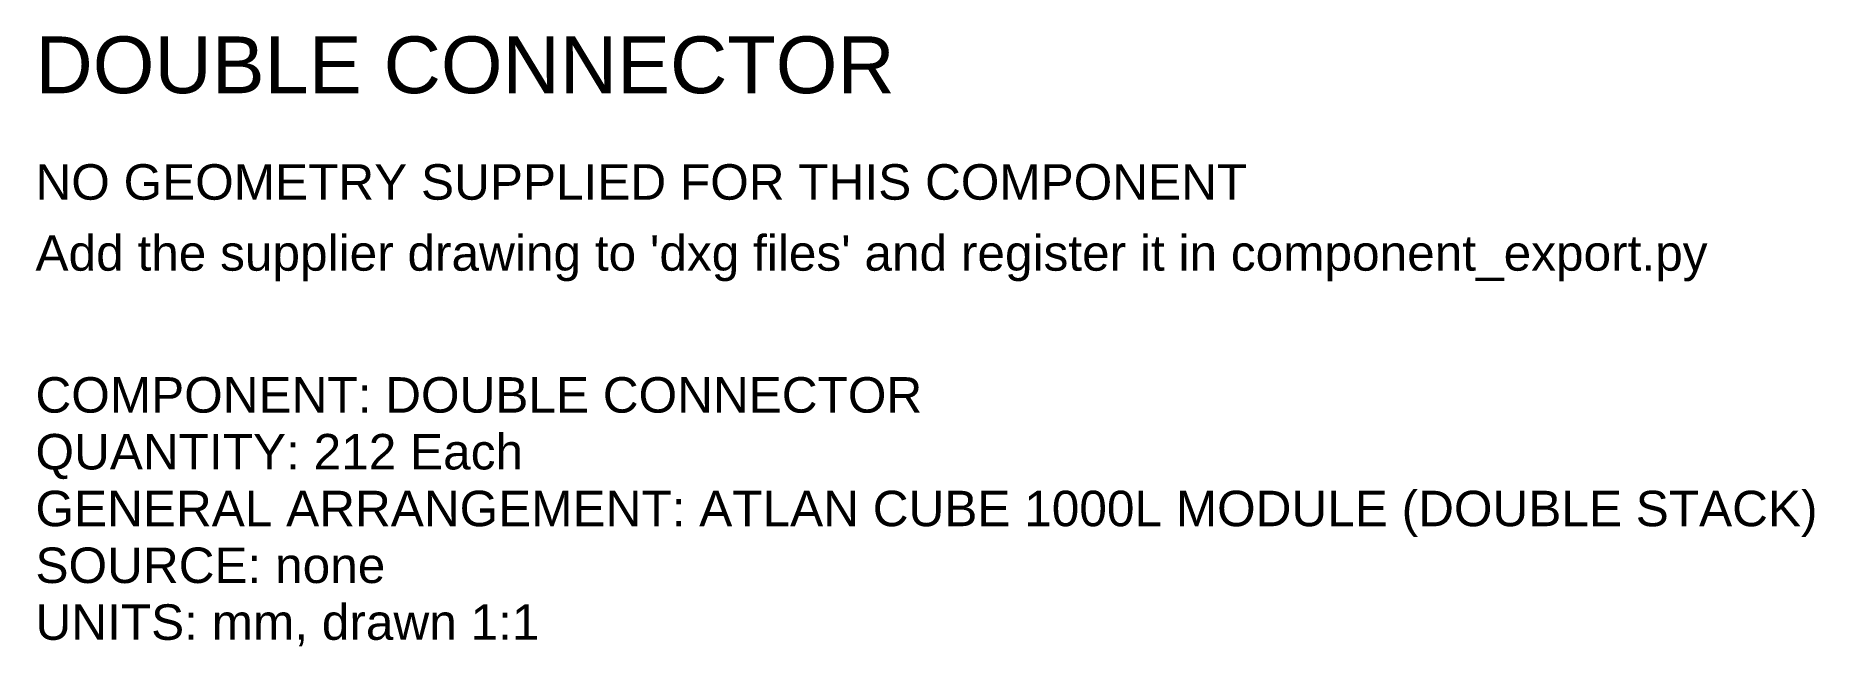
# Model space of a CAD drawing. Header units: millimetres. Extents: x 0 to 1253, y -390 to 41.
import ezdxf

# ---------------------------------------------------------------- set-up
doc = ezdxf.new("R2010")
doc.units = ezdxf.units.MM
doc.layers.add('ANNOTATIONS', color=7, linetype='Continuous')
doc.layers.add('TITLE', color=7, linetype='Continuous')
doc.styles.add('ARIAL', font='arial.ttf')

msp = doc.modelspace()

# ---------------------------------------------------------------- texts
at = {"layer": 'ANNOTATIONS', "style": 'ARIAL'}
for s, p in [('NO GEOMETRY SUPPLIED FOR THIS COMPONENT', (0, -75)), ("Add the supplier drawing to 'dxg files' and register it in component_export.py", (0, -125))]:
    msp.add_text(s, height=25, dxfattribs=at).set_placement(p)
at = {"layer": 'TITLE', "style": 'ARIAL'}
for s, height, p in [('DOUBLE CONNECTOR', 40, (0, 0)), ('COMPONENT: DOUBLE CONNECTOR', 25, (0, -225)), ('QUANTITY: 212 Each', 25, (0, -265)), ('GENERAL ARRANGEMENT: ATLAN CUBE 1000L MODULE (DOUBLE STACK)', 25, (0, -305)), ('SOURCE: none', 25, (0, -345)), ('UNITS: mm, drawn 1:1', 25, (0, -385))]:
    msp.add_text(s, height=height, dxfattribs=at).set_placement(p)

doc.saveas('drawing.dxf')
